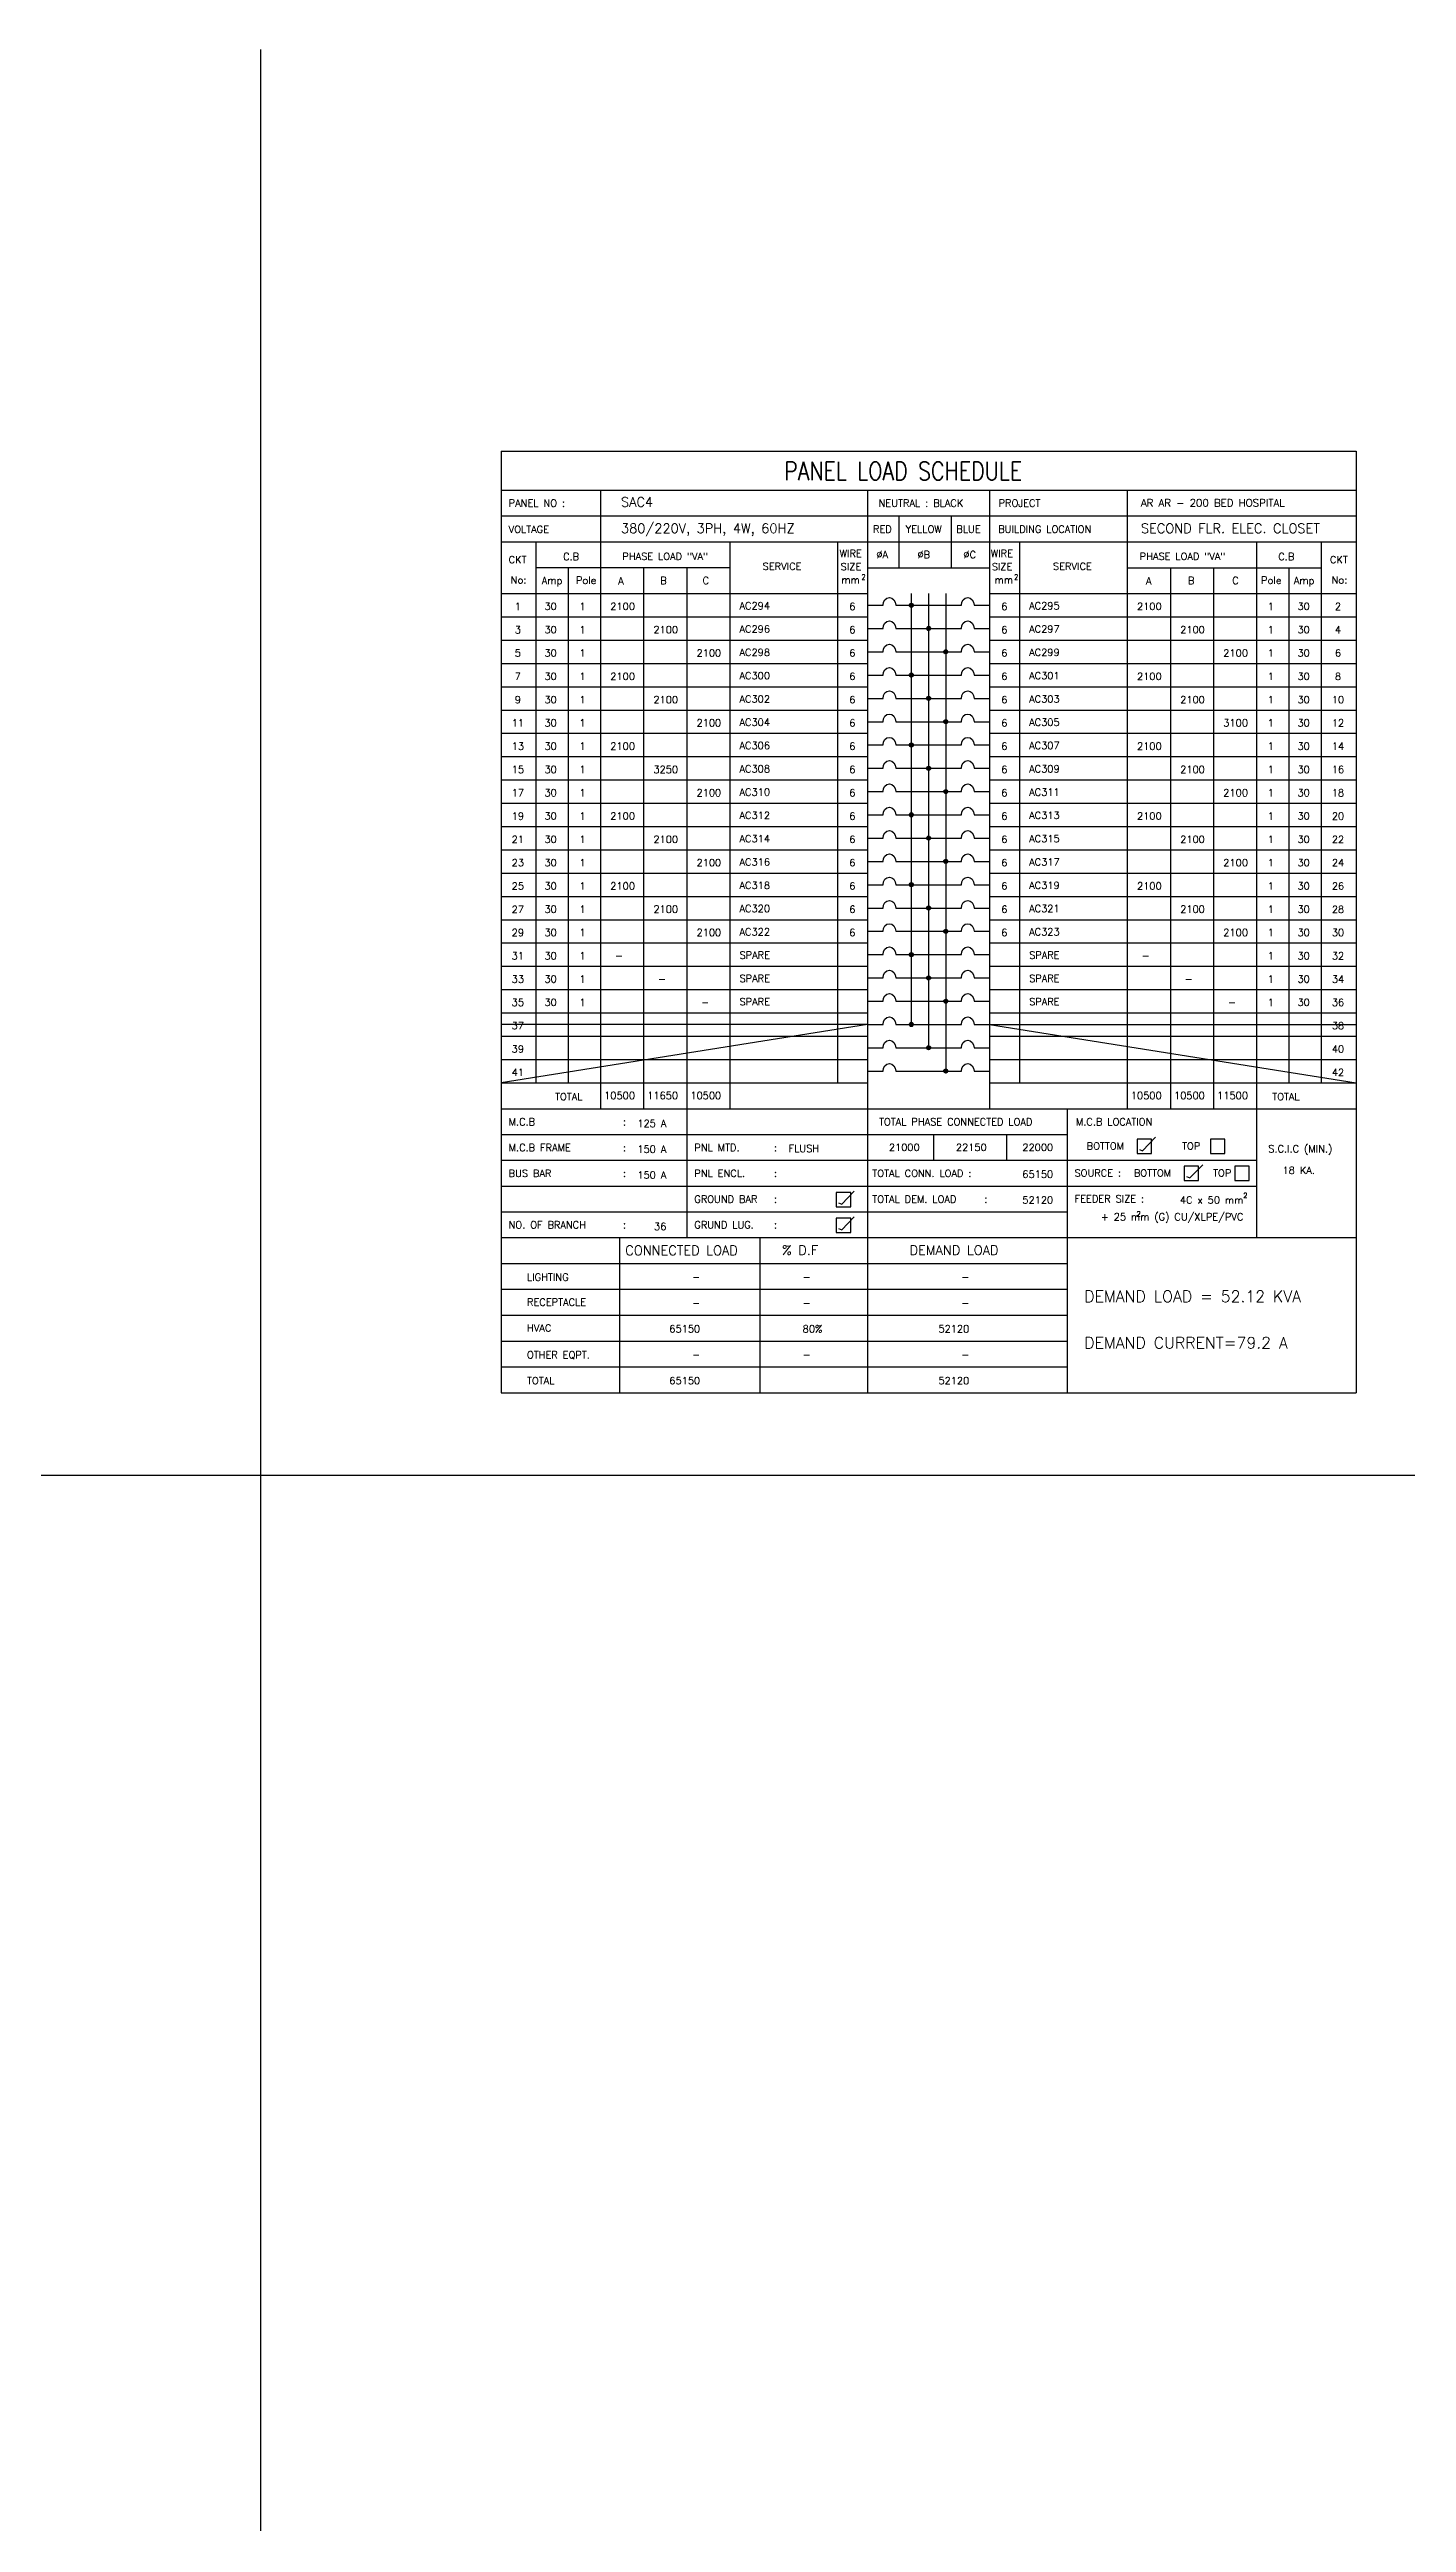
# Model space of a CAD drawing. Extents: x -81886 to -81763, y 38463 to 38560.
# Drawn here: x -81847.5 to -81814.5, y 38499.9 to 38560 of the extents above; entities that cross this region are included whole.
import ezdxf
from ezdxf.enums import TextEntityAlignment as Align

# ---------------------------------------------------------------- set-up
doc = ezdxf.new("R2010")
doc.units = 0
doc.header["$MEASUREMENT"] = 0
for name, color, linetype in [('BORDER', 4, 'CONTINUOUS'), ('E-TXT', 2, 'CONTINUOUS'), ('PANEL', 2, 'CONTINUOUS')]:
    doc.layers.add(name, color=color, linetype=linetype)
doc.styles.add('ROMANS', font='ROMANS.shx', dxfattribs={"height": 0.4})
pattern_1 = [(315, (123206.356115, 40583.300675), (0.00864749998874, 0.00864749998874), [])]
pattern_2 = [(315, (123206.356115, 40584.998816), (0.00864749998874, 0.00864749998874), [])]
pattern_3 = [(315, (123206.356115, 40586.696957), (0.00864749998874, 0.00864749998874), [])]
pattern_4 = [(315, (123206.356115, 40588.395099), (0.00864749998874, 0.00864749998874), [])]
pattern_5 = [(315, (123206.356115, 40590.09324), (0.00864749998874, 0.00864749998874), [])]
pattern_6 = [(315, (123206.356115, 40591.791381), (0.00864749998874, 0.00864749998874), [])]

msp = doc.modelspace()

# ---------------------------------------------------------------- hatches: boundary and pattern name
at = {"layer": 'PANEL', "linetype": 'Continuous'}
h = msp.add_hatch(dxfattribs=at)
h.set_pattern_fill('ANSI31', color=256, scale=0.068485, angle=406.04096, style=0)
h.set_pattern_definition([(91.040959325, (123206.356115, 40591.791381), (-0.00855917542476, -0.00015552164567), [])])
h.paths.add_polyline_path([(-81826.621, 38546.473, 1), (-81826.523, 38546.473, 1)])
h = msp.add_hatch(dxfattribs=at)
h.set_pattern_fill('ANSI31', color=256, scale=0.097835, angle=270, style=0)
h.set_pattern_definition(pattern_6)
h.paths.add_polyline_path([(-81826.201, 38545.907, 1), (-81826.103, 38545.907, 1)])
h = msp.add_hatch(dxfattribs=at)
h.set_pattern_fill('ANSI31', color=256, scale=0.097835, angle=270, style=0)
h.set_pattern_definition(pattern_6)
h.paths.add_polyline_path([(-81825.684, 38545.341, 1), (-81825.782, 38545.341, 1)])
h = msp.add_hatch(dxfattribs=at)
h.set_pattern_fill('ANSI31', color=256, scale=0.097835, angle=270, style=0)
h.set_pattern_definition(pattern_6)
h.paths.add_polyline_path([(-81826.523, 38544.775, 1), (-81826.621, 38544.775, 1)])
h = msp.add_hatch(dxfattribs=at)
h.set_pattern_fill('ANSI31', color=256, scale=0.097835, angle=270, style=0)
h.set_pattern_definition(pattern_6)
h.paths.add_polyline_path([(-81826.103, 38544.209, 1), (-81826.201, 38544.209, 1)])
h = msp.add_hatch(dxfattribs=at)
h.set_pattern_fill('ANSI31', color=256, scale=0.097835, angle=270, style=0)
h.set_pattern_definition(pattern_6)
h.paths.add_polyline_path([(-81825.684, 38543.643, 1), (-81825.782, 38543.643, 1)])
h = msp.add_hatch(dxfattribs=at)
h.set_pattern_fill('ANSI31', color=256, scale=0.097835, angle=270, style=0)
h.set_pattern_definition(pattern_5)
h.paths.add_polyline_path([(-81826.523, 38543.077, 1), (-81826.621, 38543.077, 1)])
h = msp.add_hatch(dxfattribs=at)
h.set_pattern_fill('ANSI31', color=256, scale=0.097835, angle=270, style=0)
h.set_pattern_definition(pattern_5)
h.paths.add_polyline_path([(-81826.103, 38542.511, 1), (-81826.201, 38542.511, 1)])
h = msp.add_hatch(dxfattribs=at)
h.set_pattern_fill('ANSI31', color=256, scale=0.097835, angle=270, style=0)
h.set_pattern_definition(pattern_5)
h.paths.add_polyline_path([(-81825.684, 38541.945, 1), (-81825.782, 38541.945, 1)])
h = msp.add_hatch(dxfattribs=at)
h.set_pattern_fill('ANSI31', color=256, scale=0.097835, angle=270, style=0)
h.set_pattern_definition(pattern_4)
h.paths.add_polyline_path([(-81826.523, 38541.379, 1), (-81826.621, 38541.379, 1)])
h = msp.add_hatch(dxfattribs=at)
h.set_pattern_fill('ANSI31', color=256, scale=0.097835, angle=270, style=0)
h.set_pattern_definition(pattern_4)
h.paths.add_polyline_path([(-81826.103, 38540.813, 1), (-81826.201, 38540.813, 1)])
h = msp.add_hatch(dxfattribs=at)
h.set_pattern_fill('ANSI31', color=256, scale=0.097835, angle=270, style=0)
h.set_pattern_definition(pattern_4)
h.paths.add_polyline_path([(-81825.684, 38540.247, 1), (-81825.782, 38540.247, 1)])
h = msp.add_hatch(dxfattribs=at)
h.set_pattern_fill('ANSI31', color=256, scale=0.097835, angle=270, style=0)
h.set_pattern_definition(pattern_3)
h.paths.add_polyline_path([(-81826.523, 38539.681, 1), (-81826.621, 38539.681, 1)])
h = msp.add_hatch(dxfattribs=at)
h.set_pattern_fill('ANSI31', color=256, scale=0.097835, angle=270, style=0)
h.set_pattern_definition(pattern_3)
h.paths.add_polyline_path([(-81826.103, 38539.114, 1), (-81826.201, 38539.114, 1)])
h = msp.add_hatch(dxfattribs=at)
h.set_pattern_fill('ANSI31', color=256, scale=0.097835, angle=270, style=0)
h.set_pattern_definition(pattern_3)
h.paths.add_polyline_path([(-81825.684, 38538.548, 1), (-81825.782, 38538.548, 1)])
h = msp.add_hatch(dxfattribs=at)
h.set_pattern_fill('ANSI31', color=256, scale=0.097835, angle=270, style=0)
h.set_pattern_definition(pattern_2)
h.paths.add_polyline_path([(-81826.523, 38537.982, 1), (-81826.621, 38537.982, 1)])
h = msp.add_hatch(dxfattribs=at)
h.set_pattern_fill('ANSI31', color=256, scale=0.097835, angle=270, style=0)
h.set_pattern_definition(pattern_2)
h.paths.add_polyline_path([(-81826.103, 38537.416, 1), (-81826.201, 38537.416, 1)])
h = msp.add_hatch(dxfattribs=at)
h.set_pattern_fill('ANSI31', color=256, scale=0.097835, angle=270, style=0)
h.set_pattern_definition(pattern_1)
h.paths.add_polyline_path([(-81826.523, 38536.284, 1), (-81826.621, 38536.284, 1)])
h = msp.add_hatch(dxfattribs=at)
h.set_pattern_fill('ANSI31', color=256, scale=0.097835, angle=270, style=0)
h.set_pattern_definition(pattern_2)
h.paths.add_polyline_path([(-81825.684, 38536.85, 1), (-81825.782, 38536.85, 1)])
h = msp.add_hatch(dxfattribs=at)
h.set_pattern_fill('ANSI31', color=256, scale=0.097835, angle=270, style=0)
h.set_pattern_definition(pattern_1)
h.paths.add_polyline_path([(-81826.103, 38535.718, 1), (-81826.201, 38535.718, 1)])
h = msp.add_hatch(dxfattribs=at)
h.set_pattern_fill('ANSI31', color=256, scale=0.097835, angle=270, style=0)
h.set_pattern_definition(pattern_1)
h.paths.add_polyline_path([(-81825.684, 38535.152, 1), (-81825.782, 38535.152, 1)])

# ---------------------------------------------------------------- linework, layer by layer
at = {"layer": 'BORDER', "color": 1}
for p, q in [((-81842.394, 38559.979), (-81842.394, 38462.559)), ((-81885.835, 38525.332), (-81763.097, 38525.332))]:
    msp.add_line(p, q, dxfattribs=at)
at = {"layer": 'PANEL', "color": 6}
for p, q in [((-81836.547, 38550.215), (-81815.757, 38550.215)), ((-81836.547, 38550.215), (-81836.547, 38527.332)), ((-81815.757, 38550.215), (-81815.757, 38527.332)), ((-81836.547, 38527.332), (-81815.757, 38527.332))]:
    msp.add_line(p, q, dxfattribs=at)
at = {"layer": 'PANEL', "color": 2}
for p, q in [((-81836.547, 38549.272), (-81815.757, 38549.272)), ((-81827.637, 38549.272), (-81827.637, 38534.236)), ((-81824.667, 38549.272), (-81824.667, 38534.236)), ((-81836.547, 38548.014), (-81815.757, 38548.014)), ((-81827.637, 38547.382), (-81824.667, 38547.382)), ((-81836.547, 38534.236), (-81815.757, 38534.236))]:
    msp.add_line(p, q, dxfattribs=at)
at = {"layer": 'PANEL', "color": 11}
for p, q in [((-81834.128, 38549.272), (-81834.128, 38534.236)), ((-81821.321, 38549.272), (-81821.321, 38534.236)), ((-81835.701, 38548.014), (-81835.701, 38534.869)), ((-81830.983, 38548.014), (-81830.983, 38534.236)), ((-81828.363, 38548.014), (-81828.363, 38534.869)), ((-81823.942, 38548.014), (-81823.942, 38534.869)), ((-81818.176, 38548.014), (-81818.176, 38531.106)), ((-81816.604, 38548.014), (-81816.604, 38534.869)), ((-81830.983, 38547.385), (-81835.701, 38547.385)), ((-81834.914, 38547.385), (-81834.914, 38534.869)), ((-81833.08, 38547.385), (-81833.08, 38534.236)), ((-81832.032, 38547.385), (-81832.032, 38531.106)), ((-81821.321, 38547.385), (-81816.604, 38547.385)), ((-81820.273, 38547.385), (-81820.273, 38534.236)), ((-81819.225, 38547.385), (-81819.225, 38534.236)), ((-81817.39, 38547.385), (-81817.39, 38534.869)), ((-81836.547, 38546.756), (-81827.637, 38546.756)), ((-81824.667, 38546.756), (-81815.757, 38546.756)), ((-81836.547, 38546.19), (-81827.637, 38546.19)), ((-81824.667, 38546.19), (-81815.757, 38546.19)), ((-81836.547, 38545.624), (-81827.637, 38545.624)), ((-81824.667, 38545.624), (-81815.757, 38545.624)), ((-81836.547, 38545.058), (-81827.637, 38545.058)), ((-81824.667, 38545.058), (-81815.757, 38545.058)), ((-81836.547, 38544.492), (-81827.637, 38544.492)), ((-81824.667, 38544.492), (-81815.757, 38544.492)), ((-81836.547, 38543.926), (-81827.637, 38543.926)), ((-81824.667, 38543.926), (-81815.757, 38543.926)), ((-81836.547, 38543.36), (-81827.637, 38543.36)), ((-81824.667, 38543.36), (-81815.757, 38543.36)), ((-81836.547, 38542.794), (-81827.637, 38542.794)), ((-81824.667, 38542.794), (-81815.757, 38542.794)), ((-81836.547, 38542.228), (-81827.637, 38542.228)), ((-81824.667, 38542.228), (-81815.757, 38542.228)), ((-81836.547, 38541.662), (-81827.637, 38541.662)), ((-81824.667, 38541.662), (-81815.757, 38541.662)), ((-81836.547, 38541.096), (-81827.637, 38541.096)), ((-81836.547, 38540.53), (-81827.637, 38540.53)), ((-81824.667, 38541.096), (-81815.757, 38541.096)), ((-81824.667, 38540.53), (-81815.757, 38540.53)), ((-81836.547, 38539.964), (-81827.637, 38539.964)), ((-81824.667, 38539.964), (-81815.757, 38539.964)), ((-81836.547, 38539.397), (-81827.637, 38539.397)), ((-81824.667, 38539.397), (-81815.757, 38539.397)), ((-81836.547, 38538.831), (-81827.637, 38538.831)), ((-81824.667, 38538.831), (-81815.757, 38538.831)), ((-81836.547, 38538.265), (-81827.637, 38538.265)), ((-81824.667, 38538.265), (-81815.757, 38538.265)), ((-81836.547, 38537.699), (-81827.637, 38537.699)), ((-81824.667, 38537.699), (-81815.757, 38537.699)), ((-81836.547, 38537.133), (-81827.637, 38537.133)), ((-81824.667, 38537.133), (-81815.757, 38537.133)), ((-81836.547, 38536.567), (-81827.637, 38536.567)), ((-81824.667, 38536.567), (-81815.757, 38536.567)), ((-81836.547, 38536.001), (-81827.637, 38536.001)), ((-81824.667, 38536.001), (-81815.757, 38536.001)), ((-81836.547, 38535.435), (-81827.637, 38535.435)), ((-81824.667, 38535.435), (-81815.757, 38535.435)), ((-81836.547, 38534.869), (-81827.637, 38534.869)), ((-81824.667, 38534.869), (-81815.757, 38534.869)), ((-81827.637, 38534.236), (-81827.637, 38527.332)), ((-81822.786, 38534.236), (-81822.786, 38531.106)), ((-81836.547, 38533.61), (-81822.786, 38533.61)), ((-81826.031, 38533.61), (-81826.031, 38532.984)), ((-81824.261, 38533.61), (-81824.261, 38532.984)), ((-81836.547, 38532.984), (-81818.176, 38532.984)), ((-81836.547, 38532.358), (-81818.176, 38532.358)), ((-81836.547, 38531.732), (-81822.786, 38531.732)), ((-81836.547, 38531.106), (-81815.757, 38531.106)), ((-81833.666, 38531.106), (-81833.666, 38527.332)), ((-81830.258, 38531.106), (-81830.258, 38527.332)), ((-81822.786, 38531.106), (-81822.786, 38527.332)), ((-81836.547, 38530.477), (-81822.786, 38530.477)), ((-81836.547, 38529.848), (-81822.786, 38529.848)), ((-81836.547, 38529.219), (-81822.786, 38529.219)), ((-81836.547, 38528.59), (-81822.786, 38528.59)), ((-81836.547, 38527.961), (-81822.786, 38527.961))]:
    msp.add_line(p, q, dxfattribs=at)
at = {"layer": 'PANEL'}
for p, q in [((-81836.547, 38548.646), (-81815.757, 38548.646)), ((-81826.867, 38547.382), (-81826.867, 38548.646)), ((-81825.591, 38547.382), (-81825.591, 38548.646)), ((-81826.572, 38546.756), (-81826.572, 38536.284)), ((-81826.152, 38546.756), (-81826.152, 38535.718)), ((-81825.733, 38546.756), (-81825.733, 38535.152)), ((-81827.637, 38546.473), (-81827.258, 38546.473)), ((-81826.95, 38546.473), (-81825.354, 38546.473)), ((-81825.046, 38546.473), (-81824.667, 38546.473)), ((-81827.637, 38545.907), (-81827.258, 38545.907)), ((-81827.637, 38545.341), (-81827.258, 38545.341)), ((-81826.95, 38545.907), (-81825.354, 38545.907)), ((-81826.95, 38545.341), (-81825.354, 38545.341)), ((-81825.046, 38545.907), (-81824.667, 38545.907)), ((-81825.046, 38545.341), (-81824.667, 38545.341)), ((-81827.637, 38544.775), (-81827.258, 38544.775)), ((-81826.95, 38544.775), (-81825.354, 38544.775)), ((-81825.046, 38544.775), (-81824.667, 38544.775)), ((-81827.637, 38544.209), (-81827.258, 38544.209)), ((-81826.95, 38544.209), (-81825.354, 38544.209)), ((-81825.046, 38544.209), (-81824.667, 38544.209)), ((-81827.637, 38543.643), (-81827.258, 38543.643)), ((-81826.95, 38543.643), (-81825.354, 38543.643)), ((-81825.046, 38543.643), (-81824.667, 38543.643)), ((-81827.637, 38543.077), (-81827.258, 38543.077)), ((-81826.95, 38543.077), (-81825.354, 38543.077)), ((-81825.046, 38543.077), (-81824.667, 38543.077)), ((-81827.637, 38542.511), (-81827.258, 38542.511)), ((-81826.95, 38542.511), (-81825.354, 38542.511)), ((-81825.046, 38542.511), (-81824.667, 38542.511)), ((-81827.637, 38541.945), (-81827.258, 38541.945)), ((-81826.95, 38541.945), (-81825.354, 38541.945)), ((-81825.046, 38541.945), (-81824.667, 38541.945)), ((-81827.637, 38541.379), (-81827.258, 38541.379)), ((-81826.95, 38541.379), (-81825.354, 38541.379)), ((-81825.046, 38541.379), (-81824.667, 38541.379)), ((-81827.637, 38540.813), (-81827.258, 38540.813)), ((-81826.95, 38540.813), (-81825.354, 38540.813)), ((-81825.046, 38540.813), (-81824.667, 38540.813)), ((-81827.637, 38540.247), (-81827.258, 38540.247)), ((-81826.95, 38540.247), (-81825.354, 38540.247)), ((-81825.046, 38540.247), (-81824.667, 38540.247)), ((-81827.637, 38539.681), (-81827.258, 38539.681)), ((-81826.95, 38539.681), (-81825.354, 38539.681)), ((-81825.046, 38539.681), (-81824.667, 38539.681)), ((-81827.637, 38539.114), (-81827.258, 38539.114)), ((-81826.95, 38539.114), (-81825.354, 38539.114)), ((-81825.046, 38539.114), (-81824.667, 38539.114)), ((-81827.637, 38538.548), (-81827.258, 38538.548)), ((-81826.95, 38538.548), (-81825.354, 38538.548)), ((-81825.046, 38538.548), (-81824.667, 38538.548)), ((-81827.637, 38537.982), (-81827.258, 38537.982)), ((-81826.95, 38537.982), (-81825.354, 38537.982)), ((-81825.046, 38537.982), (-81824.667, 38537.982)), ((-81827.637, 38537.416), (-81827.258, 38537.416)), ((-81826.95, 38537.416), (-81825.354, 38537.416)), ((-81825.046, 38537.416), (-81824.667, 38537.416)), ((-81827.637, 38536.85), (-81827.258, 38536.85)), ((-81826.95, 38536.85), (-81825.354, 38536.85)), ((-81825.046, 38536.85), (-81824.667, 38536.85)), ((-81827.637, 38536.284), (-81827.258, 38536.284)), ((-81826.95, 38536.284), (-81825.354, 38536.284)), ((-81825.046, 38536.284), (-81824.667, 38536.284)), ((-81827.637, 38535.718), (-81827.258, 38535.718)), ((-81827.637, 38535.152), (-81827.258, 38535.152)), ((-81826.95, 38535.718), (-81825.354, 38535.718)), ((-81826.95, 38535.152), (-81825.354, 38535.152)), ((-81825.046, 38535.718), (-81824.667, 38535.718)), ((-81825.046, 38535.152), (-81824.667, 38535.152)), ((-81820.95, 38533.216), (-81820.631, 38533.549)), ((-81821.025, 38533.247), (-81820.95, 38533.216)), ((-81819.802, 38532.561), (-81819.483, 38532.874)), ((-81828.262, 38531.921), (-81827.964, 38532.233)), ((-81819.878, 38532.591), (-81819.802, 38532.561)), ((-81828.338, 38531.951), (-81828.262, 38531.921)), ((-81828.262, 38531.293), (-81827.964, 38531.606)), ((-81828.338, 38531.323), (-81828.262, 38531.293))]:
    msp.add_line(p, q, dxfattribs=at)
at = {"layer": 'PANEL', "color": 7}
for p, q in [((-81827.637, 38536.284), (-81836.547, 38534.869)), ((-81827.637, 38536.284), (-81836.547, 38536.284)), ((-81824.667, 38536.284), (-81815.757, 38534.869)), ((-81824.667, 38536.284), (-81815.757, 38536.284))]:
    msp.add_line(p, q, dxfattribs=at)
at = {"layer": 'PANEL', "color": 11}
for points in [[(-81820.733, 38533.5), (-81821.082, 38533.5), (-81821.082, 38533.15), (-81820.733, 38533.15)], [(-81818.949, 38533.5), (-81819.298, 38533.5), (-81819.298, 38533.15), (-81818.949, 38533.15)], [(-81819.585, 38532.844), (-81819.935, 38532.844), (-81819.935, 38532.495), (-81819.585, 38532.495)], [(-81818.359, 38532.844), (-81818.708, 38532.844), (-81818.708, 38532.495), (-81818.359, 38532.495)], [(-81828.045, 38532.204), (-81828.395, 38532.204), (-81828.395, 38531.855), (-81828.045, 38531.855)], [(-81828.045, 38531.576), (-81828.395, 38531.576), (-81828.395, 38531.227), (-81828.045, 38531.227)]]:
    msp.add_lwpolyline(points, close=True, dxfattribs=at)
at = {"layer": 'PANEL'}
for centre in [(-81826.572, 38546.473), (-81826.152, 38545.907), (-81825.733, 38545.341), (-81826.572, 38544.775), (-81826.152, 38544.209), (-81825.733, 38543.643), (-81826.572, 38543.077), (-81826.152, 38542.511), (-81825.733, 38541.945), (-81826.572, 38541.379), (-81826.152, 38540.813), (-81825.733, 38540.247), (-81826.572, 38539.681), (-81826.152, 38539.114), (-81825.733, 38538.548), (-81826.572, 38537.982), (-81826.152, 38537.416), (-81826.572, 38536.284), (-81825.733, 38536.85), (-81826.152, 38535.718), (-81825.733, 38535.152)]:
    msp.add_circle(centre, 0.0489, dxfattribs=at)
at = {"layer": 'PANEL', "extrusion": (0, 0, -1)}
for centre in [(-81827.104, 38546.473), (-81825.2, 38546.473), (-81827.104, 38545.907), (-81825.2, 38545.907), (-81827.104, 38545.341), (-81825.2, 38545.341), (-81827.104, 38544.775), (-81825.2, 38544.775), (-81827.104, 38544.209), (-81825.2, 38544.209), (-81827.104, 38543.643), (-81825.2, 38543.643), (-81827.104, 38543.077), (-81825.2, 38543.077), (-81827.104, 38542.511), (-81825.2, 38542.511), (-81827.104, 38541.945), (-81825.2, 38541.945), (-81827.104, 38541.379), (-81825.2, 38541.379), (-81827.104, 38540.813), (-81825.2, 38540.813), (-81827.104, 38540.247), (-81825.2, 38540.247), (-81827.104, 38539.681), (-81825.2, 38539.681), (-81827.104, 38539.114), (-81827.104, 38538.548), (-81825.2, 38539.114), (-81825.2, 38538.548), (-81827.104, 38537.982), (-81825.2, 38537.982), (-81827.104, 38537.416), (-81825.2, 38537.416), (-81827.104, 38536.85), (-81825.2, 38536.85), (-81827.104, 38536.284), (-81825.2, 38536.284), (-81827.104, 38535.718), (-81825.2, 38535.718), (-81827.104, 38535.152), (-81825.2, 38535.152)]:
    msp.add_ellipse(centre, major_axis=(0, 0.185), ratio=0.833333, start_param=-1.570796, end_param=1.570796, dxfattribs=at)

# ---------------------------------------------------------------- texts
at = {"layer": 'E-TXT', "style": 'ROMANS'}
for s, height, p in [('SAC4', 0.2306, (-81833.63, 38548.867)), ('AR AR - 200 BED HOSPITAL', 0.18169, (-81820.989, 38548.869)), ('380/220V, 3PH, 4W, 60HZ', 0.23061, (-81833.63, 38548.227)), ('SECOND FLR. ELEC. CLOSET', 0.23061, (-81820.989, 38548.227)), ('30', 0.1747, (-81835.492, 38546.357)), ('30', 0.1747, (-81835.492, 38545.791)), ('30', 0.1747, (-81817.182, 38546.357)), ('30', 0.1747, (-81817.182, 38545.791)), ('30', 0.1747, (-81835.492, 38545.224)), ('30', 0.1747, (-81817.182, 38545.224)), ('30', 0.1747, (-81835.492, 38544.658)), ('30', 0.1747, (-81817.182, 38544.658)), ('30', 0.1747, (-81835.492, 38544.092)), ('30', 0.1747, (-81817.182, 38544.092)), ('30', 0.1747, (-81835.492, 38543.526)), ('30', 0.1747, (-81817.182, 38543.526)), ('30', 0.1747, (-81835.492, 38542.96)), ('30', 0.1747, (-81817.182, 38542.96)), ('30', 0.1747, (-81835.492, 38542.394)), ('30', 0.1747, (-81817.182, 38542.394)), ('30', 0.1747, (-81835.492, 38541.828)), ('30', 0.1747, (-81817.182, 38541.828)), ('30', 0.1747, (-81835.492, 38541.262)), ('30', 0.1747, (-81817.182, 38541.262)), ('30', 0.1747, (-81835.492, 38540.696)), ('30', 0.1747, (-81817.182, 38540.696)), ('30', 0.1747, (-81835.492, 38540.13)), ('30', 0.1747, (-81817.182, 38540.13)), ('30', 0.1747, (-81835.492, 38539.564)), ('30', 0.1747, (-81817.182, 38539.564)), ('30', 0.1747, (-81835.492, 38538.998)), ('30', 0.1747, (-81817.182, 38538.998)), ('30', 0.1747, (-81835.492, 38538.432)), ('30', 0.1747, (-81817.182, 38538.432)), ('30', 0.1747, (-81835.492, 38537.866)), ('30', 0.1747, (-81817.182, 38537.866)), ('30', 0.1747, (-81835.492, 38537.3)), ('30', 0.1747, (-81817.182, 38537.3)), ('30', 0.1747, (-81835.492, 38536.734)), ('30', 0.1747, (-81817.182, 38536.734))]:
    msp.add_text(s, height=height, dxfattribs=at).set_placement(p)
for s, p in [('1', (-81834.567, 38546.443)), ('1', (-81834.567, 38545.877)), ('6', (-81828.004, 38546.443)), ('6', (-81828.004, 38545.877)), ('6', (-81824.308, 38546.443)), ('6', (-81824.308, 38545.877)), ('1', (-81817.829, 38546.443)), ('1', (-81817.829, 38545.877)), ('1', (-81834.567, 38545.311)), ('6', (-81828.004, 38545.311)), ('6', (-81824.308, 38545.311)), ('1', (-81817.829, 38545.311)), ('1', (-81834.567, 38544.745)), ('6', (-81828.004, 38544.745)), ('6', (-81824.308, 38544.745)), ('1', (-81817.829, 38544.745)), ('1', (-81834.567, 38544.179)), ('6', (-81828.004, 38544.179)), ('6', (-81824.308, 38544.179)), ('1', (-81817.829, 38544.179)), ('1', (-81834.567, 38543.613)), ('6', (-81828.004, 38543.613)), ('6', (-81824.308, 38543.613)), ('1', (-81817.829, 38543.613)), ('1', (-81834.567, 38543.047)), ('6', (-81828.004, 38543.047)), ('6', (-81824.308, 38543.047)), ('1', (-81817.829, 38543.047)), ('1', (-81834.567, 38542.481)), ('6', (-81828.004, 38542.481)), ('6', (-81824.308, 38542.481)), ('1', (-81817.829, 38542.481)), ('1', (-81834.567, 38541.914)), ('6', (-81828.004, 38541.914)), ('6', (-81824.308, 38541.914)), ('1', (-81817.829, 38541.914)), ('1', (-81834.567, 38541.348)), ('6', (-81828.004, 38541.348)), ('6', (-81824.308, 38541.348)), ('1', (-81817.829, 38541.348)), ('1', (-81834.567, 38540.782)), ('6', (-81828.004, 38540.782)), ('6', (-81824.308, 38540.782)), ('1', (-81817.829, 38540.782)), ('1', (-81834.567, 38540.216)), ('6', (-81828.004, 38540.216)), ('6', (-81824.308, 38540.216)), ('1', (-81817.829, 38540.216)), ('1', (-81834.567, 38539.65)), ('6', (-81828.004, 38539.65)), ('6', (-81824.308, 38539.65)), ('1', (-81817.829, 38539.65)), ('1', (-81834.567, 38539.084)), ('6', (-81828.004, 38539.084)), ('6', (-81824.308, 38539.084)), ('1', (-81817.829, 38539.084)), ('1', (-81834.567, 38538.518)), ('6', (-81828.004, 38538.518)), ('6', (-81824.308, 38538.518)), ('1', (-81817.829, 38538.518)), ('1', (-81834.567, 38537.952)), ('1', (-81817.829, 38537.952)), ('1', (-81834.567, 38537.386)), ('1', (-81817.829, 38537.386)), ('1', (-81834.567, 38536.82)), ('1', (-81817.829, 38536.82))]:
    msp.add_text(s, height=0.175, dxfattribs=at).set_placement(p, align=Align.MIDDLE)
for s, height, p in [('2100', 0.1747, (-81833.291, 38546.357)), ('2100', 0.1747, (-81832.243, 38545.791)), ('2100', 0.1747, (-81820.484, 38546.357)), ('2100', 0.1747, (-81819.436, 38545.791)), ('2100', 0.1747, (-81831.195, 38545.224)), ('2100', 0.1747, (-81818.387, 38545.224)), ('2100', 0.1747, (-81833.291, 38544.658)), ('2100', 0.1747, (-81820.484, 38544.658)), ('2100', 0.1747, (-81832.243, 38544.092)), ('2100', 0.1747, (-81819.436, 38544.092)), ('2100', 0.1747, (-81831.195, 38543.526)), ('3100', 0.1747, (-81818.387, 38543.526)), ('2100', 0.1747, (-81833.291, 38542.96)), ('2100', 0.1747, (-81820.484, 38542.96)), ('3250', 0.1747, (-81832.243, 38542.394)), ('2100', 0.1747, (-81819.436, 38542.394)), ('2100', 0.1747, (-81831.195, 38541.828)), ('2100', 0.1747, (-81818.387, 38541.828)), ('2100', 0.1747, (-81833.291, 38541.262)), ('2100', 0.1747, (-81820.484, 38541.262)), ('2100', 0.1747, (-81832.243, 38540.696)), ('2100', 0.1747, (-81819.436, 38540.696)), ('2100', 0.1747, (-81831.195, 38540.13)), ('2100', 0.1747, (-81818.387, 38540.13)), ('2100', 0.1747, (-81833.291, 38539.564)), ('2100', 0.1747, (-81820.484, 38539.564)), ('2100', 0.1747, (-81832.243, 38538.998)), ('2100', 0.1747, (-81819.436, 38538.998)), ('2100', 0.1747, (-81831.195, 38538.432)), ('2100', 0.1747, (-81818.387, 38538.432)), ('-', 0.175, (-81833.583, 38537.866)), ('-', 0.175, (-81820.776, 38537.866)), ('-', 0.175, (-81832.535, 38537.3)), ('-', 0.175, (-81819.728, 38537.3)), ('-', 0.175, (-81831.486, 38536.734)), ('-', 0.175, (-81818.679, 38536.734)), ('10500', 0.1747, (-81833.291, 38534.47)), ('11650', 0.1747, (-81832.243, 38534.47)), ('10500', 0.1747, (-81831.195, 38534.47)), ('10500', 0.1747, (-81820.484, 38534.47)), ('10500', 0.1747, (-81819.436, 38534.47)), ('11500', 0.1747, (-81818.387, 38534.47)), ('125 A', 0.1747, (-81832.528, 38533.792)), ('150 A', 0.1747, (-81832.528, 38533.166)), ('FLUSH', 0.1747, (-81828.814, 38533.184)), ('21000', 0.1747, (-81826.368, 38533.21)), ('22150', 0.1747, (-81824.738, 38533.21)), ('22000', 0.1747, (-81823.122, 38533.21)), ('150 A', 0.1747, (-81832.528, 38532.54)), ('65150', 0.1747, (-81823.122, 38532.558)), ('2', 0.122, (-81818.397, 38532.07)), ('52120', 0.1747, (-81823.122, 38531.932)), ('+ 25 mm (G) CU/XLPE/PVC', 0.17471, (-81818.498, 38531.522)), ('2', 0.122, (-81820.993, 38531.619)), ('4C x 50 mm', 0.1747, (-81818.498, 38531.932)), ('36', 0.1747, (-81832.528, 38531.288)), ('-', 0.175, (-81831.706, 38530.058)), ('-', 0.175, (-81825.163, 38530.058)), ('-', 0.175, (-81831.706, 38529.429)), ('-', 0.175, (-81825.163, 38529.429)), ('65150', 0.1747, (-81831.706, 38528.8)), ('52120', 0.1747, (-81825.163, 38528.8)), ('-', 0.175, (-81831.706, 38528.171)), ('-', 0.175, (-81825.163, 38528.171)), ('65150', 0.1747, (-81831.706, 38527.542)), ('52120', 0.1747, (-81825.163, 38527.542))]:
    msp.add_text(s, height=height, dxfattribs=at).set_placement(p, align=Align.RIGHT)
at = {"layer": 'PANEL', "color": 6, "style": 'ROMANS', "width": 0.833333}
msp.add_text('PANEL LOAD SCHEDULE', height=0.44026, dxfattribs=at).set_placement((-81829.662, 38549.516))
at = {"layer": 'PANEL', "style": 'ROMANS'}
for s, height, p in [('PANEL NO :', 0.1747, (-81836.362, 38548.867)), ('NEUTRAL : BLACK', 0.17471, (-81827.366, 38548.867)), ('PROJECT', 0.1747, (-81824.45, 38548.867)), ('VOLTAGE', 0.1747, (-81836.362, 38548.229)), ('RED', 0.1747, (-81827.503, 38548.235)), ('YELLOW', 0.1747, (-81826.709, 38548.235)), ('BLUE', 0.1747, (-81825.476, 38548.235)), ('BUILDING LOCATION', 0.17471, (-81824.458, 38548.235)), ('C.B', 0.1747, (-81835.038, 38547.568)), ('PHASE LOAD "VA"', 0.17471, (-81833.598, 38547.574)), ('WIRE', 0.1747, (-81828.314, 38547.644)), ('%%CA', 0.1747, (-81827.422, 38547.616)), ('%%CB', 0.1747, (-81826.422, 38547.616)), ('%%CC', 0.1747, (-81825.306, 38547.616)), ('WIRE', 0.1747, (-81824.639, 38547.644)), ('PHASE LOAD "VA"', 0.17471, (-81821.019, 38547.574)), ('C.B', 0.1747, (-81817.649, 38547.568)), ('CKT', 0.1747, (-81836.362, 38547.493)), ('No:', 0.1747, (-81836.311, 38547)), ('Amp', 0.1747, (-81835.557, 38546.986)), ('Pole', 0.1747, (-81834.726, 38546.993)), ('A', 0.175, (-81833.7, 38546.977)), ('B', 0.175, (-81832.676, 38546.985)), ('C', 0.175, (-81831.649, 38546.987)), ('SERVICE', 0.1747, (-81830.186, 38547.329)), ('SIZE', 0.1747, (-81828.289, 38547.323)), ('SIZE', 0.1747, (-81824.615, 38547.323)), ('SERVICE', 0.1747, (-81823.125, 38547.329)), ('A', 0.175, (-81820.865, 38546.977)), ('B', 0.175, (-81819.846, 38546.985)), ('C', 0.175, (-81818.769, 38546.987)), ('Pole', 0.1747, (-81818.069, 38546.993)), ('Amp', 0.1747, (-81817.272, 38546.986)), ('CKT', 0.1747, (-81816.392, 38547.493)), ('No:', 0.1747, (-81816.352, 38547)), ('AC294', 0.1747, (-81830.749, 38546.372)), ('mm', 0.1747, (-81828.272, 38547.002)), ('mm', 0.1747, (-81824.548, 38547.002)), ('AC295', 0.1747, (-81823.707, 38546.372)), ('AC296', 0.1747, (-81830.749, 38545.806)), ('AC297', 0.1747, (-81823.707, 38545.806)), ('AC298', 0.1747, (-81830.749, 38545.24)), ('AC299', 0.1747, (-81823.707, 38545.24)), ('AC300', 0.1747, (-81830.749, 38544.674)), ('AC301', 0.1747, (-81823.707, 38544.674)), ('AC302', 0.1747, (-81830.749, 38544.108)), ('AC303', 0.1747, (-81823.707, 38544.108)), ('AC304', 0.1747, (-81830.749, 38543.542)), ('AC305', 0.1747, (-81823.707, 38543.542)), ('AC306', 0.1747, (-81830.749, 38542.976)), ('AC307', 0.1747, (-81823.707, 38542.976)), ('AC308', 0.1747, (-81830.749, 38542.41)), ('AC309', 0.1747, (-81823.707, 38542.41)), ('AC310', 0.1747, (-81830.749, 38541.844)), ('AC311', 0.1747, (-81823.707, 38541.844)), ('AC312', 0.1747, (-81830.749, 38541.278)), ('AC313', 0.1747, (-81823.707, 38541.278)), ('AC314', 0.1747, (-81830.749, 38540.712)), ('AC315', 0.1747, (-81823.707, 38540.712)), ('AC316', 0.1747, (-81830.749, 38540.146)), ('AC317', 0.1747, (-81823.707, 38540.146)), ('AC318', 0.1747, (-81830.749, 38539.58)), ('AC319', 0.1747, (-81823.707, 38539.58)), ('AC320', 0.1747, (-81830.749, 38539.014)), ('AC321', 0.1747, (-81823.707, 38539.014)), ('AC322', 0.1747, (-81830.749, 38538.448)), ('AC323', 0.1747, (-81823.707, 38538.448)), ('SPARE', 0.1747, (-81830.749, 38537.882)), ('SPARE', 0.1747, (-81823.707, 38537.882)), ('SPARE', 0.1747, (-81830.749, 38537.316)), ('SPARE', 0.1747, (-81830.749, 38536.75)), ('SPARE', 0.1747, (-81823.707, 38537.316)), ('SPARE', 0.1747, (-81823.707, 38536.75)), ('TOTAL', 0.1747, (-81835.233, 38534.443)), ('TOTAL', 0.1747, (-81817.796, 38534.443)), ('M.C.B', 0.1747, (-81836.362, 38533.831)), (':', 0.175, (-81833.58, 38533.831)), ('TOTAL PHASE CONNECTED LOAD', 0.17471, (-81827.356, 38533.831)), ('M.C.B LOCATION', 0.17471, (-81822.569, 38533.831)), ('M.C.B FRAME', 0.17471, (-81836.362, 38533.205)), (':', 0.175, (-81833.58, 38533.205)), ('PNL MTD.', 0.1747, (-81831.847, 38533.205)), (':', 0.175, (-81829.912, 38533.205)), ('BOTTOM', 0.1747, (-81822.307, 38533.242)), ('TOP', 0.1747, (-81819.988, 38533.242)), ('S.C.I.C (MIN.)', 0.17471, (-81817.892, 38533.176)), ('BUS BAR', 0.1747, (-81836.362, 38532.579)), ('PNL ENCL.', 0.1747, (-81831.847, 38532.579)), ('TOTAL CONN. LOAD :', 0.17471, (-81827.519, 38532.579)), ('SOURCE :', 0.1747, (-81822.602, 38532.586)), ('BOTTOM', 0.1747, (-81821.16, 38532.586)), ('TOP', 0.1747, (-81819.234, 38532.586)), ('18 KA.', 0.1747, (-81817.545, 38532.652)), (':', 0.175, (-81833.58, 38532.579)), ('GROUND BAR', 0.1747, (-81831.847, 38531.953)), (':', 0.175, (-81829.912, 38532.579)), ('TOTAL DEM. LOAD ', 0.17471, (-81827.519, 38531.953)), ('FEEDER SIZE :', 0.17471, (-81822.602, 38531.96)), (':', 0.175, (-81829.912, 38531.953)), (':', 0.175, (-81824.799, 38531.953)), ('NO. OF BRANCH', 0.17471, (-81836.362, 38531.327)), (':', 0.175, (-81833.58, 38531.327)), ('GRUND LUG.', 0.1747, (-81831.847, 38531.327)), (':', 0.175, (-81829.912, 38531.327)), ('% D.F', 0.2306, (-81829.715, 38530.686)), ('DEMAND LOAD', 0.23061, (-81826.615, 38530.686)), ('CONNECTED LOAD', 0.23061, (-81833.527, 38530.679)), ('LIGHTING', 0.1747, (-81835.915, 38530.057)), ('-', 0.175, (-81829.213, 38530.057)), ('DEMAND LOAD = 52.12 KVA', 0.27953, (-81822.366, 38529.536)), ('RECEPTACLE', 0.1747, (-81835.915, 38529.449)), ('-', 0.175, (-81829.213, 38529.428)), ('HVAC', 0.1747, (-81835.915, 38528.82)), ('80%', 0.1747, (-81829.213, 38528.799)), ('DEMAND CURRENT=79.2 A', 0.27953, (-81822.366, 38528.409)), ('OTHER EQPT.', 0.17471, (-81835.915, 38528.168)), ('-', 0.175, (-81829.213, 38528.17)), ('TOTAL', 0.1747, (-81835.915, 38527.539))]:
    msp.add_text(s, height=height, dxfattribs=at).set_placement(p)
at = {"layer": 'PANEL', "style": 'ROMANS', "width": 0.833333}
for p in [(-81827.785, 38547.091), (-81824.072, 38547.091)]:
    msp.add_text('2', height=0.132, dxfattribs=at).set_placement(p)
at = {"layer": 'PANEL', "style": 'ROMANS'}
for s, height, p in [('3', 0.175, (-81836.139, 38545.877)), ('1', 0.175, (-81836.139, 38546.443)), ('2', 0.175, (-81816.196, 38546.443)), ('4', 0.175, (-81816.196, 38545.877)), ('5', 0.175, (-81836.139, 38545.311)), ('6', 0.175, (-81816.196, 38545.311)), ('7', 0.175, (-81836.139, 38544.745)), ('8', 0.175, (-81816.196, 38544.745)), ('9', 0.175, (-81836.139, 38544.179)), ('10', 0.1747, (-81816.196, 38544.179)), ('11', 0.1747, (-81836.139, 38543.613)), ('12', 0.1747, (-81816.196, 38543.613)), ('13', 0.1747, (-81836.139, 38543.047)), ('14', 0.1747, (-81816.196, 38543.047)), ('15', 0.1747, (-81836.139, 38542.481)), ('16', 0.1747, (-81816.196, 38542.481)), ('17', 0.1747, (-81836.139, 38541.914)), ('18', 0.1747, (-81816.196, 38541.914)), ('19', 0.1747, (-81836.139, 38541.348)), ('20', 0.1747, (-81816.196, 38541.348)), ('21', 0.1747, (-81836.139, 38540.782)), ('22', 0.1747, (-81816.196, 38540.782)), ('23', 0.1747, (-81836.139, 38540.216)), ('24', 0.1747, (-81816.196, 38540.216)), ('25', 0.1747, (-81836.139, 38539.65)), ('26', 0.1747, (-81816.196, 38539.65)), ('27', 0.1747, (-81836.139, 38539.084)), ('28', 0.1747, (-81816.196, 38539.084)), ('29', 0.1747, (-81836.139, 38538.518)), ('30', 0.1747, (-81816.196, 38538.518)), ('31', 0.1747, (-81836.139, 38537.952)), ('32', 0.1747, (-81816.196, 38537.952)), ('33', 0.1747, (-81836.139, 38537.386)), ('34', 0.1747, (-81816.196, 38537.386)), ('35', 0.1747, (-81836.139, 38536.82)), ('37', 0.1747, (-81836.139, 38536.254)), ('36', 0.1747, (-81816.196, 38536.82)), ('38', 0.1747, (-81816.196, 38536.254)), ('39', 0.1747, (-81836.139, 38535.688)), ('40', 0.1747, (-81816.196, 38535.688)), ('41', 0.1747, (-81836.139, 38535.122)), ('42', 0.1747, (-81816.196, 38535.122))]:
    msp.add_text(s, height=height, dxfattribs=at).set_placement(p, align=Align.MIDDLE)

doc.saveas('drawing.dxf')
